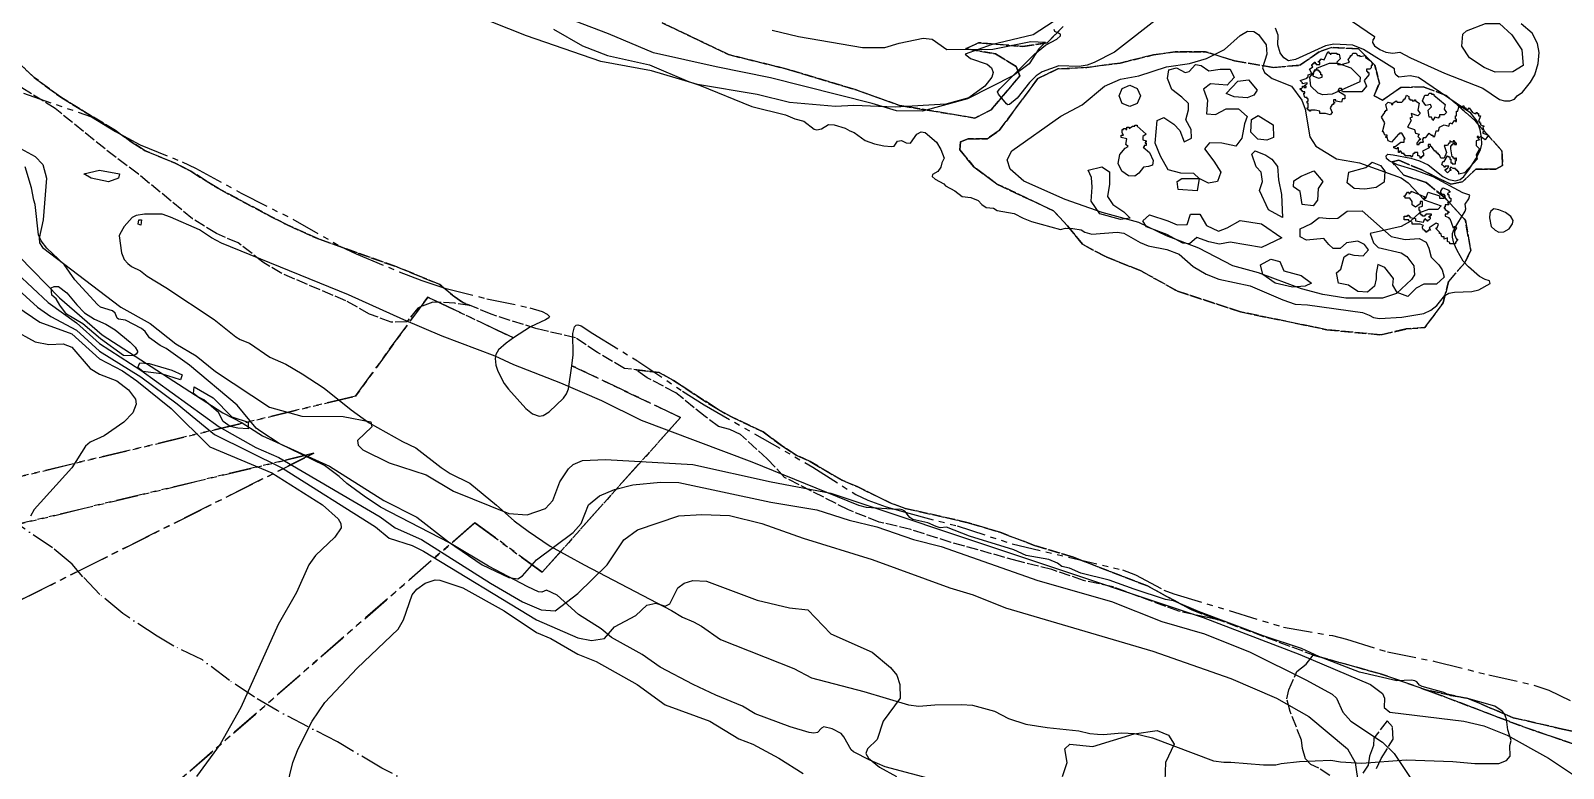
# Model space of a CAD drawing. Header units: metres. Extents: x -400 to 800, y -650 to 500.
# Drawn here: x -6.5 to 329.3, y 82.1 to 243.7 of the extents above; entities that cross this region are included whole.
import ezdxf

# ---------------------------------------------------------------- set-up
doc = ezdxf.new("R2010")
doc.units = ezdxf.units.M
doc.header["$LTSCALE"] = 2
for name, pattern in [('DASHDOT', [3.556, 2.54, -0.508, 0, -0.508]), ('DASHED', [1.524, 1.27, -0.254]), ('PHANTOM', [6.35, 3.175, -0.635, 0.635, -0.635, 0.635, -0.635])]:
    doc.linetypes.add(name, pattern=pattern)
for name, color, linetype in [('SITE-FLOOD-LIMIT', 5, 'DASHED'), ('SITE-PROPERTY', 7, 'PHANTOM'), ('SITE-SETBACK-WATER', 1, 'DASHDOT'), ('SITE-TREE-CANOPY', 94, 'CONTINUOUS'), ('SITE-WATER-EDGE', 5, 'CONTINUOUS'), ('TOPO-CONTOUR-MAJOR', 8, 'CONTINUOUS'), ('TOPO-CONTOUR-MINOR', 9, 'CONTINUOUS')]:
    doc.layers.add(name, color=color, linetype=linetype)

msp = doc.modelspace()

# ---------------------------------------------------------------- linework, layer by layer
at = {"layer": 'SITE-FLOOD-LIMIT'}
for points in [[(131.86, 245.36), (146.4, 238.41), (159.49, 235.18), (174.35, 230.66), (183.89, 227.27), (200.36, 224.52), (203.92, 226.3), (210.22, 233.73), (209.41, 235.83), (204.89, 238.57), (198.43, 239.71), (201.17, 241), (210.87, 240.19), (216.2, 241), (219.75, 244.55)], [(219.75, 244.55), (216.2, 241), (210.87, 240.19), (201.17, 241), (198.43, 239.71), (204.89, 238.57), (209.41, 235.83), (210.22, 233.73), (203.92, 226.3), (200.36, 224.52), (183.89, 227.27), (174.35, 230.66), (159.49, 235.18), (146.4, 238.41), (131.86, 245.36)], [(-9.5, 236.94), (-5.75, 233.42), (0.1, 229.06), (12.07, 221.78), (15.56, 219.28), (18.63, 217.33), (25.17, 214.61), (28.59, 212.87), (34.63, 209.07), (46.19, 202.9), (49.72, 201.11), (56.56, 198.03), (73.71, 191.92), (83.16, 188.07), (85.92, 185.72), (88.16, 184.14), (89.7, 183.49), (86.46, 183.97), (81.64, 184.23), (78.33, 182.91), (75.94, 179.86), (72.48, 179.81), (67.76, 181.59), (62.58, 184.49), (48.52, 190.45), (44.41, 192.95), (38.98, 197.17), (34.21, 199.21), (28.98, 202.47), (17.11, 212.24), (9.8, 217.74), (-1.1, 226.6), (-10.39, 232.35)], [(337.21, 89.04), (329.12, 90.7), (318.32, 93.19), (308.57, 97.35), (299.43, 99.21), (289.47, 102.74), (275.15, 106.69), (247.75, 116.86), (238.2, 122.05), (221.97, 128.32), (213.43, 130.92), (206.03, 133.73), (202.61, 134.81), (198.94, 135.89), (185.13, 139.04), (181.81, 140.22), (174.75, 143.75), (171.33, 145.19), (164.27, 149.28), (161.21, 150.72), (157.98, 152.82), (153.98, 155.77), (146.88, 159.15), (143.45, 161.09), (134.38, 167.04), (131.21, 168.78), (123.59, 169.69), (117.72, 173.14), (112.87, 176.4), (104.39, 178.36), (94.41, 181.53), (88.16, 184.14), (85.92, 185.72), (83.16, 188.07), (73.71, 191.92), (56.56, 198.03), (49.72, 201.11), (34.63, 209.07), (28.59, 212.87), (25.17, 214.61), (18.63, 217.33), (15.56, 219.28), (12.07, 221.78), (0.1, 229.06), (-5.75, 233.42), (-9.5, 236.94)], [(278.17, 80.52), (275.74, 82.15), (273.96, 82.97), (272.84, 84.19), (272.13, 86.48), (271.93, 88.26), (269.45, 94.58), (268.75, 97.32), (269.16, 99.31), (270.94, 103.33), (272.93, 104.9), (274.51, 106.92), (289.47, 102.74), (300.31, 98.89), (320.42, 91.24), (340.64, 84.31)], [(340.64, 84.31), (320.42, 91.24), (299.57, 99.19), (308.57, 97.35), (318.32, 93.19), (329.12, 90.7), (337.21, 89.04)], [(288.39, 82.1), (289.41, 84.29), (292.01, 88.51), (291.86, 91.21), (290.74, 92.53), (287.79, 88.71), (287.69, 87.09), (286.82, 84.74), (286.56, 82.81), (285.39, 81.08)]]:
    msp.add_lwpolyline(points, dxfattribs=at)
for points in [[(271.59, 236.08), (265.74, 235.59), (257.28, 237.06), (250.93, 239.01), (244.26, 239.01), (239.54, 238.36), (232.22, 236.57), (224.9, 235.59), (218.56, 235.27), (214.17, 233.15), (205.71, 221.77), (203.1, 219.98), (198.87, 219.98), (197.25, 219.33), (197.09, 217.54), (200.18, 213.8), (205.22, 210.05), (217.58, 204.2), (220.67, 200.94), (223.93, 196.88), (229.13, 194.11), (236.78, 191.02), (244.75, 186.63), (258.58, 182.07), (277.45, 178.17), (289.33, 177.03), (294.86, 178.33), (298.92, 178.66), (302.99, 184.02), (304.13, 188.74), (307.71, 192.81), (309.01, 195.58), (307.87, 202.08), (303.48, 206.96), (299.25, 210.38), (294.37, 212.01), (291.77, 214.93), (293.23, 215.26), (298.27, 213.14), (304.62, 210.05), (307.22, 210.54), (310.15, 213.31), (314.54, 213.31), (316, 214.12), (315.84, 217.37), (309.82, 224.04), (303.8, 229.41), (298.6, 231.37), (293.72, 231.2), (289.65, 228.44), (287.86, 229.41), (289, 232.18), (288.02, 236.08), (284.44, 239.66), (278.59, 239.99), (275.82, 239.01)], [(289, 232.18), (287.86, 229.41), (289.65, 228.44), (293.72, 231.2), (298.6, 231.37), (303.8, 229.41), (309.82, 224.04), (315.84, 217.37), (316, 214.12), (314.54, 213.31), (310.15, 213.31), (307.22, 210.54), (304.62, 210.05), (298.27, 213.14), (293.23, 215.26), (291.77, 214.93), (294.37, 212.01), (299.25, 210.38), (303.48, 206.96), (307.87, 202.08), (309.01, 195.58), (307.71, 192.81), (304.13, 188.74), (302.99, 184.02), (298.92, 178.66), (294.86, 178.33), (289.33, 177.03), (277.45, 178.17), (258.58, 182.07), (244.75, 186.63), (236.78, 191.02), (229.13, 194.11), (223.93, 196.88), (220.67, 200.94), (217.58, 204.2), (205.22, 210.05), (200.18, 213.8), (197.09, 217.54), (197.25, 219.33), (198.87, 219.98), (203.1, 219.98), (205.71, 221.77), (214.17, 233.15), (218.56, 235.27), (224.9, 235.59), (232.22, 236.57), (239.54, 238.36), (244.26, 239.01), (250.93, 239.01), (257.28, 237.06), (265.74, 235.59), (271.59, 236.08), (275.82, 239.01), (278.59, 239.99), (284.44, 239.66), (288.02, 236.08)], [(251.34, 115.14), (245.04, 116.52), (230.67, 121.82), (224.17, 123.25), (217.26, 125.64), (209.9, 127.48), (195.17, 131.56), (186.33, 134.41), (179.42, 136.04), (172.72, 138.69), (158.7, 145.83), (154.85, 149.9), (149.01, 155.24), (146.68, 156.31), (144.24, 156.93), (141.25, 159.17), (134.85, 164.36), (128.61, 167.62), (126.13, 169.4), (131.21, 168.78), (134.38, 167.04), (143.45, 161.09), (146.88, 159.15), (153.98, 155.77), (157.98, 152.82), (161.21, 150.72), (164.27, 149.28), (171.33, 145.19), (174.75, 143.75), (181.81, 140.22), (185.13, 139.04), (198.94, 135.89), (202.61, 134.81), (206.03, 133.73), (213.43, 130.92), (221.97, 128.32), (238.2, 122.05), (247.75, 116.86), (253.65, 114.66)]]:
    msp.add_lwpolyline(points, close=True, dxfattribs=at)
at = {"layer": 'SITE-PROPERTY'}
for points in [[(-8.08, 229.97), (6.85, 224.77), (12.08, 221.54), (17.52, 218.67), (26.68, 214.92), (29.66, 213.54), (39.62, 208.1), (50.94, 202.37), (61.28, 196.48), (64.85, 194.77), (74.24, 190.85), (79.21, 188.94), (84.25, 187.25), (93.44, 184.96), (102.84, 182.98), (105.58, 182.13), (106.7, 181.6), (107.16, 181.05), (107.03, 180.78), (106.33, 180.29), (103.04, 178.77), (99.26, 176.39), (80.5, 185.31), (64.68, 163.61), (-65.6, 132.42)], [(-65.6, 132.42), (64.68, 163.61), (80.5, 185.31), (99.26, 176.39), (97.69, 175.22), (96.04, 173.74), (95.45, 172.73), (95.3, 171.83), (95.45, 170.41), (95.88, 169.11), (97.28, 166.41), (98.17, 165.12), (102.02, 160.88), (103.45, 159.77), (104.92, 159.21), (105.78, 159.35), (107.12, 160.2), (110.25, 163.18), (110.94, 164.15), (111.37, 165.25), (112.1, 170.27), (135.89, 158.94), (105.54, 125.03), (90.84, 135.9), (-0.33, 56.45)], [(-0.33, 56.45), (90.84, 135.9), (105.54, 125.03), (135.89, 158.94), (112.1, 170.27), (112.34, 172.67), (112.26, 177.32), (112.69, 178.81), (113.01, 179.17), (113.38, 179.26), (114.15, 179.02), (116.71, 177.3), (126.56, 171.3), (136.31, 164.69), (141.1, 161.69), (164.9, 148.04), (174.3, 142.04), (176.91, 140.82), (180.97, 139.38), (185.12, 138.18), (196.5, 135.18), (208.53, 131.28), (232.7, 125.58), (235.6, 124.51), (241.77, 121.15), (243.93, 120.31), (268, 113.04), (278.72, 111.16), (281.76, 110.37), (290.76, 107.6), (300.96, 105.57), (313, 102.57), (322.85, 100.34), (326.12, 99.22), (330.79, 96.95)], [(-0.33, 56.45), (90.84, 135.9), (105.54, 125.03), (135.89, 158.94), (112.1, 170.27), (112.34, 172.67), (112.26, 177.32), (112.69, 178.81), (113.01, 179.17), (113.38, 179.26), (114.15, 179.02), (116.71, 177.3), (126.56, 171.3), (136.31, 164.69), (141.1, 161.69), (164.9, 148.04), (174.3, 142.04), (176.91, 140.82), (180.97, 139.38), (185.12, 138.18), (196.5, 135.18), (208.53, 131.28), (232.7, 125.58), (235.6, 124.51), (241.77, 121.15), (243.93, 120.31), (268, 113.04), (278.72, 111.16), (281.76, 110.37), (290.76, 107.6), (300.96, 105.57), (313, 102.57), (322.85, 100.34), (326.12, 99.22), (330.79, 96.95)], [(-54.35, 96.12), (55.55, 151.09), (-63.26, 122.64)]]:
    msp.add_lwpolyline(points, dxfattribs=at)
msp.add_lwpolyline([(-58.02, 98.82), (-63.26, 122.64), (55.55, 151.09), (-54.35, 96.12)], close=True, dxfattribs=at)
at = {"layer": 'SITE-SETBACK-WATER'}
msp.add_lwpolyline([(79.13, 77.6), (70.48, 82.17), (60.74, 87.89), (47.49, 94.76), (42.52, 97.67), (37.07, 101.35), (31.14, 105.85), (24.91, 108.89), (21.21, 111.02), (13.69, 116.02), (8.65, 120.2), (4.97, 124.06), (2.59, 126.84), (-1.73, 130.41), (-9.49, 135.68)], dxfattribs=at)
at = {"layer": 'SITE-TREE-CANOPY'}
msp.add_lwpolyline([(155.93, 243.74), (161.72, 242.41), (175.76, 239.98), (180.63, 239.97), (183.81, 240.91), (189.06, 242.03), (191.04, 241.78), (194.21, 239.52), (204.3, 239.57), (212.67, 241.27), (215.87, 241.16), (214.36, 239.67), (212.27, 236.42), (208.86, 233.82), (198.73, 228.74), (188.92, 225.99), (183.2, 226.13), (177.88, 227.71), (155.62, 233.3), (143.71, 235.71), (129.96, 238.81), (120.11, 242.95), (109.18, 247.1)], dxfattribs=at)
for points in [[(308.05, 243.65), (312.24, 245.25), (315.35, 245.22), (318.03, 242.76), (320.23, 239.44), (320.48, 236.03), (318.23, 234.61), (314.35, 234.55), (311.94, 235.55), (308.76, 237.72), (307.04, 240.27), (307.3, 242.9)], [(277.93, 238.74), (278.18, 238.74), (278.18, 238.49), (278.43, 238.49), (278.43, 238.74), (279.68, 238.74), (279.68, 238.49), (280.18, 238.49), (280.43, 237.49), (279.68, 236.75), (279.93, 236.25), (280.68, 236.25), (282.43, 236.75), (282.18, 237.25), (282.68, 237.99), (282.68, 238.24), (282.93, 238.24), (283.18, 238.74), (283.93, 238.74), (284.18, 238.24), (284.68, 238.24), (284.68, 237.99), (285.93, 238.24), (285.93, 237.74), (287.18, 236.99), (287.43, 236.49), (287.43, 235.99), (287.18, 235.99), (287.18, 235.49), (286.93, 235.25), (286.18, 235.25), (286.18, 234.75), (286.43, 234.75), (286.43, 234.49), (286.68, 234.49), (286.68, 233.99), (285.68, 232.74), (286.18, 231.5), (285.18, 230.24), (280.93, 230.24), (280.68, 231), (280.18, 231), (279.93, 230.5), (281.43, 229.5), (281.43, 228.74), (280.93, 228.74), (280.68, 227.99), (279.43, 228.24), (279.43, 228.49), (278.93, 228.49), (278.93, 227.99), (279.18, 227.99), (279.18, 227.74), (278.93, 227.74), (278.93, 227.49), (278.68, 227.49), (278.18, 226.75), (278.68, 225.75), (278.18, 225.25), (277.18, 225.49), (275.93, 225.49), (275.93, 225.99), (274.93, 226.25), (273.93, 226.25), (273.93, 225.99), (273.68, 225.99), (273.68, 226.25), (273.43, 226.25), (273.43, 226.49), (273.18, 226.49), (273.18, 226.75), (273.43, 226.75), (273.43, 227.74), (273.18, 227.74), (273.18, 228.24), (273.43, 228.24), (273.43, 228.74), (273.18, 228.74), (273.18, 229), (272.68, 229), (272.43, 229.74), (272.43, 230), (272.68, 230), (272.68, 230.24), (272.18, 230.24), (272.18, 230.5), (271.93, 230.5), (271.93, 230.74), (271.68, 230.74), (271.68, 231), (271.93, 231), (272.18, 231.24), (272.18, 231.5), (272.43, 231.5), (272.43, 231.24), (272.93, 231.24), (272.93, 231.5), (272.68, 231.5), (272.68, 231.74), (273.18, 231.99), (273.18, 232.24), (272.18, 231.99), (272.18, 232.24), (271.68, 232.74), (273.18, 233.24), (273.18, 233.49), (273.43, 233.49), (273.43, 233.99), (274.18, 234.25), (273.68, 235.25), (274.43, 235.75), (274.18, 235.99), (274.18, 236.25), (274.43, 236.25), (274.43, 236.49), (274.68, 236.49), (274.68, 236.75), (274.93, 236.75), (274.93, 236.49), (275.18, 236.49), (275.18, 236.25), (275.93, 236.25), (275.93, 236.75), (275.68, 236.75), (275.68, 236.99), (275.93, 236.99), (275.93, 237.24), (276.18, 237.24), (276.18, 237.49), (276.93, 237.24), (277.68, 239), (277.93, 239)], [(248.37, 212.35), (245.51, 212.46), (242.76, 213.19), (241.06, 216.15), (239.9, 219.01), (240.33, 223.99), (241.81, 224.63), (243.93, 223.14), (245.3, 221.77), (246.26, 219.33), (247.84, 220.08), (247.74, 221.98), (246.57, 224.09), (247.2, 226.32), (247.2, 227.7), (245.72, 229.06), (243.5, 230.76), (242.55, 233.19), (242.87, 235.11), (244.56, 235.53), (246.47, 234.46), (247.31, 234.68), (248.68, 236.26), (249.95, 236.05), (251.65, 234.89), (254.09, 235.2), (256.31, 235.2), (257.16, 233.4), (255.67, 231.71), (251.97, 232.03), (250.49, 230.87), (251.33, 228.43), (251.12, 225.47), (253.13, 225.26), (255.46, 226.53), (258.1, 226.53), (260.01, 224.84), (259.48, 223.25), (258.85, 220.08), (257.58, 218.37), (254.5, 219.01), (251.75, 219.12), (250.7, 217.74), (252.71, 215.09), (254.29, 212.67), (253.56, 210.65), (251.54, 210.23), (249.53, 211.29)], [(236.63, 229.37), (235.95, 227.72), (234.3, 227.04), (232.66, 227.72), (231.98, 229.37), (232.66, 231.02), (234.3, 231.7), (235.95, 231.01)], [(258, 232.56), (260.33, 232.88), (262.24, 230.65), (261.49, 229.49), (260.01, 228.96), (257.16, 229.17), (255.46, 229.91)], [(275.68, 233.24), (276.43, 233.49), (276.43, 233.99), (276.18, 233.99), (276.18, 234.49), (275.93, 234.49), (275.93, 234.75), (275.68, 234.75), (275.68, 234.99), (274.68, 234.99), (274.43, 233.75)], [(310.68, 219.99), (310.93, 219.75), (310.18, 219.49), (310.18, 218.49), (310.93, 217.75), (310.18, 216.49), (310.43, 215.49), (307.68, 212.5), (306.43, 212.24), (306.43, 212.74), (306.18, 212.74), (306.18, 213), (305.93, 213), (305.93, 213.24), (305.68, 213.24), (305.68, 213.5), (305.18, 213.5), (304.68, 213.74), (304.43, 213.5), (304.43, 213.24), (304.68, 213.24), (304.68, 213), (304.43, 213), (303.93, 212.5), (303.43, 213), (303.43, 213.24), (303.68, 213.24), (303.68, 213.5), (303.93, 213.5), (304.18, 214), (303.43, 214), (303.43, 213.74), (303.18, 213.74), (303.18, 214), (302.68, 214.24), (302.93, 214.99), (303.18, 214.99), (303.93, 216.24), (304.18, 215.99), (304.43, 215.99), (304.43, 215.49), (304.68, 215.49), (304.68, 214.74), (304.93, 214.74), (304.93, 214.5), (305.68, 214.5), (305.68, 215.24), (305.93, 215.24), (305.93, 215.74), (305.68, 215.74), (305.68, 215.49), (305.43, 215.49), (305.43, 215.74), (305.18, 215.74), (305.18, 215.99), (304.93, 215.99), (304.68, 217.75), (304.68, 218.25), (304.93, 218.75), (305.18, 218.75), (305.18, 218.99), (305.43, 218.99), (305.43, 218.75), (305.93, 218.75), (305.93, 218.99), (305.68, 218.99), (305.68, 219.25), (305.43, 219.25), (305.43, 219.49), (305.18, 219.49), (305.18, 219.25), (304.93, 219.25), (304.43, 219.49), (304.43, 218.99), (304.18, 218.99), (303.93, 218.49), (303.18, 218.49), (303.68, 216.99), (303.18, 215.74), (302.43, 215.74), (302.18, 216.49), (301.93, 216.49), (301.93, 216.75), (301.68, 216.75), (301.68, 216.99), (301.43, 216.99), (301.43, 217.25), (301.18, 217.25), (300.43, 218.25), (300.18, 218.25), (300.18, 218.75), (299.68, 218.75), (299.68, 218.25), (299.93, 218.25), (299.93, 217.99), (298.43, 217.25), (298.68, 216.75), (298.68, 216.25), (298.43, 216.25), (298.43, 215.99), (298.18, 215.99), (298.18, 215.74), (297.93, 215.74), (297.93, 215.99), (297.68, 216.25), (297.43, 216.25), (297.43, 216.99), (296.68, 216.99), (296.68, 216.75), (296.43, 216.75), (296.18, 215.99), (295.93, 215.99), (295.93, 216.25), (294.68, 216.25), (294.68, 216.49), (294.43, 216.49), (294.43, 216.75), (293.93, 216.75), (293.93, 216.99), (293.68, 217.25), (293.43, 217.25), (293.43, 216.99), (293.18, 216.99), (293.18, 217.99), (292.93, 217.99), (292.93, 217.75), (292.68, 217.75), (292.18, 217.99), (292.18, 218.25), (292.43, 218.25), (293.68, 219.24), (294.43, 219.24), (294.43, 219.99), (294.68, 219.99), (293.93, 221.24), (293.43, 221.24), (293.43, 221), (293.18, 221), (291.68, 219.24), (290.93, 219.49), (290.68, 220.24), (290.43, 220.24), (290.43, 220.5), (290.68, 220.5), (290.68, 220.74), (290.18, 220.74), (289.93, 221.5), (289.68, 221.5), (290.18, 223.49), (289.43, 224.74), (290.18, 225.75), (290.18, 225.99), (290.43, 225.99), (290.43, 226.25), (290.68, 226.25), (290.43, 227.49), (290.93, 227.99), (291.68, 227.75), (291.68, 227.49), (291.93, 227.49), (291.93, 227.75), (292.68, 228.25), (292.93, 227.99), (293.93, 227.99), (294.18, 228.25), (294.18, 228.49), (294.43, 228.49), (294.43, 228.74), (294.68, 228.74), (294.93, 229.49), (295.43, 229.24), (295.43, 228.74), (295.68, 228.74), (295.68, 228.49), (296.18, 228.49), (296.18, 228.25), (296.68, 228.25), (296.68, 228.49), (296.93, 228.49), (296.93, 228.25), (297.68, 227.75), (297.43, 226.25), (297.93, 225.49), (297.43, 224.99), (295.93, 225.49), (296.18, 224.74), (295.68, 224.49), (295.93, 223.99), (295.18, 222.5), (296.68, 222), (296.93, 221.24), (297.68, 221), (297.43, 220.49), (297.93, 219.99), (297.93, 219.74), (297.68, 219.74), (297.18, 218.99), (297.18, 218.75), (297.68, 218.75), (297.68, 218.99), (297.93, 218.99), (297.93, 219.24), (298.68, 219.24), (298.43, 219.99), (298.68, 219.99), (298.68, 220.24), (299.18, 220.24), (299.93, 221.24), (300.43, 220.74), (300.68, 220.74), (300.68, 220.49), (301.18, 220.49), (301.43, 221.74), (301.93, 221.74), (302.18, 222.5), (303.18, 223), (304.18, 222.74), (304.43, 223.5), (304.93, 223.24), (305.43, 224), (305.68, 224), (305.68, 223.74), (305.93, 223.74), (305.93, 224.24), (305.68, 224.24), (305.68, 224.99), (305.93, 224.99), (305.93, 225.99), (306.18, 225.99), (306.43, 226.99), (306.93, 226.75), (307.43, 227.25), (307.68, 226.75), (307.93, 226.75), (307.93, 226.49), (308.43, 226.49), (308.68, 226.75), (309.43, 225.74), (309.93, 225.49), (310.18, 225.49), (310.18, 225.74), (310.43, 225.74), (310.43, 225.49), (310.68, 225.49), (310.68, 224.99), (311.18, 224.99), (310.68, 223.74), (310.93, 223.74), (310.93, 223.5), (311.18, 223.5), (311.18, 223), (311.93, 222.74), (311.68, 222.5), (311.93, 221.49), (311.68, 221.49), (311.68, 221.24), (312.93, 220.74), (312.93, 220.49), (312.68, 220.49), (312.18, 219.75), (311.18, 220.49), (310.93, 220.24), (310.68, 220.24)], [(300.43, 229.74), (300.93, 229.74), (300.93, 229.49), (303.43, 227.49), (303.18, 226.49), (303.68, 225.74), (303.18, 225.24), (302.18, 225.24), (302.18, 224.74), (301.93, 224.74), (301.93, 224.49), (301.18, 224.74), (300.68, 224), (300.43, 224.74), (299.93, 224.74), (299.68, 226.25), (300.43, 226.99), (300.18, 227.49), (299.18, 227.25), (298.43, 228.25), (298.93, 229.49), (299.68, 229.49), (299.93, 229.99), (300.43, 229.99)], [(265.73, 223.03), (265.83, 220.29), (264.35, 219.65), (262.34, 219.86), (260.86, 221.44), (260.96, 224.2), (262.44, 225.05)], [(233.43, 218.74), (233.68, 219.99), (232.43, 220.24), (232.43, 220.75), (232.93, 220.75), (232.68, 221.25), (232.68, 221.99), (232.93, 221.99), (232.93, 222.25), (233.43, 222.25), (233.43, 221.99), (233.68, 221.99), (233.68, 222.49), (234.18, 222.49), (234.18, 222.25), (234.93, 222.75), (235.43, 222.75), (235.43, 222.99), (235.93, 222.99), (235.93, 222.75), (237.93, 220.99), (237.18, 220.49), (237.18, 219.74), (237.93, 219.49), (237.93, 219.24), (237.68, 219.24), (237.68, 219), (237.93, 219), (237.93, 218.5), (237.43, 218.5), (237.43, 218.24), (237.24, 218.12), (238.61, 216.96), (239.41, 215.23), (239.3, 214.2), (238.42, 213.89), (237.35, 213.75), (236.32, 212.44), (235.43, 211.81), (234.06, 211.88), (232.55, 212.91), (231.79, 214.58), (232.16, 216.52), (233.28, 217.95), (233.99, 218.32)], [(310.68, 220.49), (310.43, 220.49), (310.43, 220.24), (310.68, 220.24)], [(264.67, 204.41), (262.77, 208.64), (263.4, 210.65), (263.08, 212.67), (262.02, 213.82), (261.07, 216.58), (261.81, 217.32), (264.14, 216.37), (265.41, 215.53), (266.68, 213.93), (266.89, 210.98), (267.53, 207.79), (267.74, 202.71)], [(229.85, 210.02), (229.43, 207.37), (230.59, 205.57), (233.03, 203.98), (234.4, 202.61), (232.28, 202.29), (227.73, 203.56), (225.83, 206.32), (226.04, 209.38), (225.94, 211.5), (225.19, 213.08), (228.16, 213.83), (229.85, 212.77)], [(276.63, 210.65), (275.57, 209.06), (275.46, 206.53), (274.51, 205.26), (272.07, 205.57), (271.65, 208.43), (270.17, 209.48), (270.28, 210.76), (271.86, 211.82), (274.61, 212.98)], [(287.42, 214.89), (289.22, 214.14), (290.17, 212.88), (290.07, 210.44), (288.27, 209.27), (285.84, 208.96), (283.51, 209.06), (281.92, 210.34), (282.34, 212.66), (286.05, 213.72)], [(249.11, 208.54), (244.88, 208.85), (244.66, 210.65), (245.72, 211.29), (249.53, 211.29)], [(299.18, 206.99), (299.68, 208.25), (302.18, 207.49), (302.18, 206.99), (303.18, 206.99), (303.43, 207.25), (303.43, 207.49), (303.18, 207.75), (302.68, 207.75), (302.68, 207.99), (302.43, 207.99), (302.43, 208.49), (302.93, 209.25), (304.18, 208.75), (304.18, 208.49), (304.43, 208.49), (304.43, 208.25), (303.93, 207.99), (303.93, 207.75), (304.18, 207.75), (304.18, 207.25), (304.43, 206.99), (304.68, 206.99), (304.68, 206.24), (304.43, 206.24), (304.43, 205.99), (303.93, 205.99), (304.18, 205.49), (303.43, 205.49), (303.43, 204.99), (303.18, 204.99), (303.18, 204.74), (303.43, 204.74), (303.43, 204.5), (304.18, 204), (304.18, 203.74), (303.93, 203.74), (303.93, 203.5), (303.43, 203.5), (303.43, 203), (304.18, 202.74), (304.18, 202.5), (304.43, 202.5), (305.18, 200.49), (305.43, 200.74), (305.68, 200.74), (305.93, 200.49), (305.43, 199.75), (305.43, 198.99), (305.93, 197.99), (306.18, 197.99), (305.68, 197.25), (305.68, 196.99), (304.43, 196.99), (304.43, 197.25), (303.93, 197.49), (303.93, 198.25), (303.18, 197.99), (303.18, 198.49), (302.68, 198.49), (302.43, 199.25), (302.18, 199.25), (302.18, 199.49), (301.43, 200.24), (301.43, 200.49), (301.68, 200.49), (301.93, 201.24), (301.43, 201.49), (299.93, 200.49), (300.18, 199.99), (299.68, 199.99), (299.68, 199.74), (299.43, 199.74), (299.43, 199.49), (299.18, 199.49), (299.18, 199.74), (298.93, 199.74), (298.93, 199.99), (298.68, 199.99), (298.43, 200.49), (298.43, 200.74), (298.68, 200.99), (297.93, 201.24), (296.18, 201.24), (296.18, 201.74), (295.43, 202), (295.43, 202.24), (294.43, 202.24), (294.43, 203), (295.18, 203), (295.18, 203.24), (295.43, 203.24), (295.43, 203), (295.68, 203), (295.68, 202.74), (296.93, 202.5), (296.93, 202), (298.68, 201.74), (298.93, 202.5), (299.18, 202.24), (299.43, 202.24), (299.43, 202), (299.68, 202), (299.68, 202.24), (299.93, 202.24), (300.18, 202.5), (300.18, 202.74), (299.93, 202.74), (299.93, 203), (300.18, 203), (300.18, 203.24), (300.43, 203.24), (300.43, 203.5), (299.18, 203.5), (299.18, 203.24), (298.93, 203.24), (298.93, 203), (298.43, 203), (298.43, 203.24), (298.18, 203.24), (298.18, 203.5), (297.93, 203.5), (297.93, 204.24), (297.68, 204.24), (297.68, 204.99), (298.43, 205.24), (298.43, 206.24), (297.93, 206.24), (297.93, 205.74), (296.93, 204.99), (296.18, 205.49), (296.18, 206.25), (295.68, 206.99), (294.68, 206.99), (294.68, 207.25), (294.43, 207.25), (294.43, 207.49), (294.68, 207.49), (295.18, 208.25), (295.43, 208.25), (295.43, 207.99), (295.68, 207.99), (295.93, 208.25), (295.93, 208.49), (298.93, 207.25), (298.93, 206.99)], [(298.68, 206.99), (298.68, 206.75), (298.93, 206.75), (298.93, 206.99)], [(251.12, 201.02), (253.77, 199.75), (255.67, 200.5), (258.51, 202.08), (263.17, 201.33), (267.63, 198.27), (263.19, 196.16), (256.3, 197.32), (253.98, 196.89), (251.65, 197.43), (249, 198.37), (247.42, 196.99), (245.94, 197.11), (242.45, 199.01), (238, 200.7), (237.15, 201.98), (238.63, 203.35), (242.66, 201.98), (244.66, 201.13), (246.89, 201.23), (247.63, 203.46), (249.64, 203.46)], [(291.55, 198.59), (294.62, 197.95), (297.69, 198.17), (299.27, 197.31), (299.81, 196.04), (300.33, 194.04), (302.03, 192.34), (302.77, 191.28), (303.19, 189.69), (301.5, 188.11), (298.75, 188.11), (297.06, 187.27), (295.25, 185.47), (292.92, 186.31), (291.97, 187.9), (292.08, 189.38), (290.18, 191.82), (288.69, 192.45), (288.27, 190.44), (288.27, 189.27), (287.95, 187.69), (286.37, 186.41), (284.25, 186.52), (282.24, 187.9), (280.01, 188.33), (279.59, 190.65), (280.55, 191.4), (281.28, 194.14), (282.34, 194.78), (283.4, 194.46), (285.41, 194.35), (286.58, 195.62), (285.73, 196.79), (284.25, 197.53), (281.82, 197.21), (280.43, 195.95), (278.85, 195.95), (277.89, 196.79), (276.84, 198.16), (273.03, 197.74), (271.65, 198.48), (271.65, 200.29), (273.98, 201.34), (275.78, 202.71), (278.11, 202.5), (279.91, 202.61), (281.92, 204.09), (285.2, 204.2)], [(268.05, 191.07), (271.86, 190.02), (274.09, 188.33), (272.71, 187.68), (269.96, 187.47), (266.15, 188.32), (263.5, 190.23), (262.97, 192.34), (265.2, 193.61), (267.2, 193.09)], [(8.82, 176.15), (4.91, 179.45), (1.33, 181.57), (-0.12, 183.51), (-0.91, 184.91), (-1.83, 185.76), (-2.01, 187.32), (-1.31, 187.65), (-0.41, 187.59), (1.45, 186.22), (3.61, 183.6), (5.29, 181.83), (7.52, 180.46), (9.98, 179.34), (12.05, 178.12), (15.34, 175.43), (16.38, 174.37), (16.9, 173.46), (16.9, 173.22), (16.61, 172.79), (16.03, 172.42), (13.84, 172.49)], [(24.47, 169.32), (26.71, 168.27), (26.32, 167.21), (22.15, 168.53), (18.12, 169), (16.99, 169.92), (17.45, 170.91), (19.44, 170.78)], [(33.53, 163.25), (37.56, 159.08), (41.13, 157.89), (41.14, 156.43), (38.89, 156.63), (37.23, 156.96), (35.71, 158.09), (34.65, 160), (31.48, 162.78), (30.16, 163.44), (29.16, 164.17), (29.36, 165.68)]]:
    msp.add_lwpolyline(points, close=True, dxfattribs=at)
at = {"layer": 'SITE-WATER-EDGE'}
for points in [[(241.17, 246.87), (230.95, 238.94), (226.49, 236.71), (224.99, 236.09), (223.19, 235.84), (218.76, 235.98), (215.11, 234.65), (213.77, 233.78), (212.32, 232.32), (209.64, 228.85), (207.97, 227.47), (207.6, 227.44), (207.28, 227.64), (205.58, 229.77), (205.36, 230.29), (205.82, 230.94), (213.46, 238.53), (215.88, 240.47), (218.36, 241.79), (219.13, 242.49), (219.13, 242.89), (217.91, 243.46), (217.75, 243.93)], [(283.08, 245.67), (287.91, 242.39), (287.86, 242.01), (287.54, 241.61), (287.49, 241.09), (287.94, 240.36), (289.08, 239.52), (290.43, 238.97), (291.92, 238.72), (293.48, 238.93), (295.79, 237.68), (303.3, 234.37), (311.63, 231.03), (315.31, 228.57), (316.4, 228.25), (317.6, 228.25), (318.57, 228.67), (319.18, 229.36), (320.38, 230.21), (322.12, 232.36), (323.02, 233.99), (323.77, 236.49), (324, 238.84), (323.62, 240.82), (322.49, 243.08), (320.09, 245.13)], [(108.07, 243.95), (114.38, 240.31), (119.88, 238.24), (129.09, 236.19), (137.63, 232.51), (140.05, 231.71), (151.5, 227.03), (158.92, 225.2), (160.94, 224.38), (162.93, 223.86), (165.15, 222.05), (165.77, 221.93), (166.74, 222.18), (168.34, 223.08), (169.54, 223.02), (171.94, 222.32), (172.97, 221.7), (173.93, 221.35), (176.37, 219.58), (178.39, 218.88), (180.41, 218.41), (182.11, 218.26), (182.67, 218.38), (183.44, 219.42), (184.3, 219.59), (185.35, 219.1), (186.24, 219), (187.64, 220.98), (188.58, 221.47), (189.47, 221.38), (191.99, 219.27), (192.89, 217.65), (193.68, 215.72), (193.16, 214.7), (192.89, 213.76), (192.23, 212.84), (191.11, 212.12), (191.02, 211.72), (191.7, 211.11), (193.61, 210.14), (193.96, 209.69), (195.99, 208.55), (197.58, 207.32), (199.5, 207.11), (201.08, 206.47), (201.89, 205.56), (202.88, 204.93), (204.43, 204.77), (205.28, 204.25), (208.97, 203.61), (210.94, 202.56), (212.81, 201.86), (219.17, 200.12), (220.22, 200.38), (221.87, 200.33), (223.67, 200.01), (224.47, 199.49), (226.03, 199.07), (231.53, 199.5), (233.03, 199.29), (236.57, 197.24), (238.31, 196.53), (242.4, 195.74), (245.13, 194.69), (248.22, 191.98), (251.07, 190.35), (253.81, 189.24), (260.67, 187.75), (267.85, 184.7), (270.53, 183.79), (273.26, 183.61), (285.33, 181.93), (286.79, 181.38), (287.69, 180.86), (288.99, 180.62), (293.89, 180.89), (298.74, 181.69), (300.24, 182.44), (301.55, 183.45), (303.33, 185.65), (304.23, 186.2), (305.46, 186.4), (309.25, 186.54), (310.76, 186.89), (313.26, 188.31), (313.16, 188.88), (312.18, 189.17), (310.91, 189.79), (308.5, 191.91), (307.35, 193.17), (306.04, 195.49), (305.31, 197.13), (305.02, 198.4), (305.02, 199.2), (305.41, 200.17), (307.79, 204.13), (307.94, 204.66), (307.76, 205.63), (308.56, 206.82), (308.78, 207.65), (307.28, 208.12), (300.8, 211.64), (296.81, 213.09), (293, 214.25), (291.11, 215.12), (290.56, 215.68), (290.47, 216.22), (290.87, 216.57), (292.01, 216.45), (295.92, 215.7), (297.82, 215.18), (299.71, 214.28), (302.92, 211.71), (304.19, 211.06), (305.71, 210.78), (306.72, 211.06), (307.49, 211.73), (308.61, 213.15), (310.11, 215.55), (311.12, 217.55), (311.42, 218.79), (311.39, 220.22), (311.09, 221.95), (310.39, 223.83), (309.07, 225.58), (297.58, 233.36), (295.73, 233.77), (293.27, 233.47), (292.66, 233.91), (292.35, 234.41), (292.3, 235.29), (285.54, 239.51), (283.18, 240.44), (279.01, 240.71), (277.2, 240.34), (270.62, 237.37), (269.12, 237.05), (268.03, 237.69), (267.24, 238.8), (266.76, 240.56), (266.84, 242.63), (266.26, 244.22)], [(199.14, 77.55), (180.69, 82.45), (177.34, 83.93), (173.81, 85.72), (173.28, 86.13), (171.68, 88.97), (171.05, 89.72), (169.08, 90.75), (167.29, 91.18), (166.77, 90.87), (165.88, 89.94), (165.09, 89.79), (164.08, 89.94), (159.94, 91.19), (152.26, 94.07), (149.45, 95.69), (143.59, 98.15), (138.65, 100.46), (131.41, 104.25), (127.5, 107.03), (120.74, 110.74), (118.49, 112.65), (113.54, 115.77), (108.88, 120.04), (106.52, 121.15), (105.48, 120.66), (104.77, 120.77), (102.45, 121.84), (93.79, 126.4), (85.28, 131.47), (70.18, 139.32), (66.6, 141.7), (62.78, 144.49), (61.07, 146.01), (57.87, 148.42), (47.94, 153.27), (43.91, 155.85), (42.94, 156.58), (38.75, 161.66), (28.33, 170.42), (23.22, 174.03), (21.85, 174.68), (19.53, 176.41), (18.59, 177.74), (17.79, 178.46), (14.26, 180.28), (12.74, 180.45), (12.44, 180.72), (12.01, 181.75), (11.47, 182.26), (8.79, 183.13), (8.15, 183.65), (3.17, 189.11), (0.83, 192.47), (-2.97, 196.02), (-4.16, 197.59), (-4.79, 198.94), (-5.47, 205.59), (-5.82, 206.52), (-6.32, 209.24), (-7.68, 213.8)]]:
    msp.add_lwpolyline(points, dxfattribs=at)
for points in [[(267.49, 83.14), (271.47, 83.57), (278.38, 83.89), (280.5, 83.52), (285.19, 83.27), (294.9, 83.98), (305.06, 83.57), (309.9, 83.2), (315.17, 83.15), (316.84, 83.84), (317.62, 84.76), (317.61, 87.07), (317.84, 88.21), (317.14, 90.57), (316.84, 92.84), (316.44, 94.06), (315.92, 94.64), (314.28, 95.73), (308.09, 97.49), (304.63, 97.95), (303.09, 98.74), (298.39, 100), (297.81, 100.31), (297.18, 101.06), (296.78, 101.28), (296.07, 101.43), (292.84, 101.26), (284.61, 103.16), (275.71, 106.61), (271.9, 108.32), (263.51, 111.15), (249.35, 116.48), (243.88, 118.79), (242.17, 119.08), (235.3, 121.32), (229.82, 123.3), (223.58, 124.84), (221.08, 125.96), (219.44, 126.29), (218.48, 127.05), (216.6, 127.82), (211.62, 128.69), (208.9, 129.93), (199.22, 132.92), (194.13, 134.93), (192.77, 134.81), (191.92, 135.03), (190.08, 135.89), (186.82, 136.63), (186.15, 137.02), (185.02, 138.41), (184.45, 138.71), (183.81, 138.86), (183.27, 138.78), (176.66, 139.21), (174.97, 139.69), (151.58, 149.14), (127.36, 158.27), (118.65, 162.57), (109.63, 166.44), (99.37, 170.47), (95.28, 172.35), (83.63, 176.73), (75.26, 180.33), (63.14, 185.83), (35.32, 197.13), (33.13, 198.3), (30.48, 200.07), (24.14, 202.81), (22.3, 203.45), (18.48, 203.45), (16.6, 203.16), (15.78, 202.71), (13.97, 200.8), (13.03, 199.08), (12.91, 198.69), (13.38, 195), (13.99, 193.56), (14.81, 192.65), (15.62, 192.04), (17.56, 191.03), (19.03, 189.87), (23.16, 187.37), (33.75, 180.4), (38.44, 176.63), (39.44, 176.04), (41.42, 175.22), (45.9, 172.12), (49.38, 170.6), (53.02, 168.48), (57.8, 165.35), (63.73, 160.63), (67.65, 157.76), (74.99, 153.68), (77.93, 152.28), (83.43, 148.01), (85.41, 146.69), (89.7, 144.57), (95.6, 139.72), (99.43, 136.32), (102.49, 134.02), (107.31, 130.73), (114.76, 126.66), (133.92, 116.68), (136.3, 115.2), (138.72, 114.18), (140.46, 113.22), (144.66, 110.35), (160.73, 103.98), (164.61, 101.96), (176.05, 98.9), (185.84, 96.03), (188.07, 95.73), (191.57, 96), (197.48, 96.12), (199.82, 95.97), (204.66, 94.63), (207.76, 93.05), (211.57, 91.8), (216.18, 91.07), (223.18, 90.33), (225.58, 89.76), (227.23, 89.6), (228.53, 89.54), (232.59, 89.85), (235.38, 89.7), (239.32, 88.76), (252.62, 83.77), (254.91, 83.45), (256.43, 83.49), (263.59, 82.87), (266.3, 82.9)], [(316.63, 203.81), (315.15, 204.43), (314.1, 204.63), (313.39, 204.1), (313.18, 203.64), (313.09, 202.63), (313.51, 200.79), (314.33, 199.97), (315.2, 199.52), (316.25, 199.62), (317.42, 200.29), (318.14, 201.32), (318.32, 202.06), (317.77, 202.98)]]:
    msp.add_lwpolyline(points, close=True, dxfattribs=at)
at = {"layer": 'TOPO-CONTOUR-MAJOR'}
for points in [[(-9.55, 183.28), (-4.51, 179.83), (2.54, 177.25), (8.59, 171.75), (13.63, 169.14), (16.79, 166.98), (24.29, 160.94), (32.77, 152.53), (46.37, 146.83), (57.45, 139.78), (60.85, 136.75), (61.47, 135.75), (61.55, 134.74), (60.15, 132.72), (55.9, 128.69), (54.47, 126.68), (51.72, 120.63), (47.71, 113.58), (39.55, 95.44), (35.04, 87.38), (29.84, 80.33)], [(48.96, 75.29), (50.95, 83.35), (52.14, 86.37), (55.21, 92.42), (57.96, 96.51), (65.01, 104.05), (74.05, 112.57), (75.2, 114.59), (77.11, 120.07), (78.11, 121.34), (79.91, 122.65), (82.14, 123.36), (83.15, 123.3), (88.19, 121.64), (97.26, 116.63), (104.31, 111.85), (107.44, 110.56), (113.38, 107.1), (117.43, 105.52), (126.36, 100.48), (132.52, 95.98), (142.3, 92.42), (148.65, 88.55), (151.74, 87.38), (157.4, 84.36), (162.75, 80.96)]]:
    msp.add_lwpolyline(points, dxfattribs=at)
at = {"layer": 'TOPO-CONTOUR-MINOR'}
for points in [[(217.5, 245.58), (213.13, 242.77), (203.96, 240.54), (198.28, 238.52), (199.4, 237.52), (203.06, 236.29), (204.04, 235.5), (204.35, 234.49), (204.08, 233.49), (202.54, 231.47), (199.03, 228.91), (193.99, 227.55), (182.91, 226.9), (173.84, 227.25), (169.81, 227.03), (159.73, 227.92), (152.68, 229.69), (139.58, 231.87), (129.5, 234.87), (118.42, 236.92), (102.17, 242.55), (90.2, 247.26)], [(-9.55, 218.32), (-5.52, 216.06), (-3.81, 214.34), (-3.03, 211.32), (-3.77, 202.25), (-4.59, 198.22), (-4.54, 197.21), (-3.89, 196.2), (13.27, 183.11), (19.67, 179.54), (25.35, 175.04), (29.75, 172.42), (34, 169), (45.87, 161.2), (52.92, 159.24), (61.99, 159.18), (68.04, 158.01), (68.28, 156.91), (65.1, 153.88), (65.23, 152.88), (66.26, 151.87), (72.07, 148.98), (80.13, 146.41), (86.17, 142.77), (98.27, 137.93), (102.3, 137.63), (106.33, 139.01), (107.88, 140.79), (109.47, 144.82), (111.36, 147.7), (112.37, 148.64), (114.39, 149.55), (119.43, 149.76), (138.57, 148.66), (155.73, 144.82), (168.8, 142.36), (250.42, 115.14), (271.58, 107.01), (287.07, 100.48), (289.7, 98.47), (290.14, 97.46), (290.06, 95.44), (291.29, 94.44), (307.5, 92.42), (311.88, 91.4), (316.99, 89.4), (326.06, 84.36), (333.04, 79.68)], [(-9.03, 194.19), (-0.18, 185.12), (9.18, 177.06), (35.61, 159.93), (39.82, 157.78), (44.3, 154.89), (58.97, 148.27), (70.88, 140.79), (78.11, 137.11), (85.06, 131.72), (92.46, 126.68), (98.27, 123.88), (100.28, 123.62), (101.29, 124.24), (104.31, 127.78), (112.37, 133.72), (114.11, 135.75), (115.73, 139.78), (118.17, 141.79), (121.44, 143.19), (125.47, 144.19), (131.52, 144.81), (135.55, 144.67), (155.7, 140.42), (165.78, 138.71), (172.83, 136.42), (178.87, 134.99), (186.94, 132.23), (192.98, 130.72), (214.14, 123.27), (230.32, 118.62), (241.35, 114.24), (250.68, 111.56), (260.7, 107.53), (272.91, 101.49), (278.63, 98.38), (279.62, 97.46), (280.99, 94.44), (282.72, 92.42), (289.71, 87.8), (292.27, 85.37), (296.92, 78.31)], [(-11.63, 189.15), (-4.97, 183.11), (-2.07, 181.09), (3.55, 178.09), (8.59, 173.45), (17.66, 167.85), (25.59, 161.95), (33.78, 155.18), (48.69, 147.84), (69.04, 134.97), (72.07, 132.5), (77.11, 130.9), (79.58, 129.7), (104.31, 114.65), (113.38, 110.72), (116.4, 110.1), (119.21, 110.56), (121.44, 113.07), (126.08, 115.6), (128.49, 117.87), (130.51, 118.29), (132.52, 117.59), (133.53, 118.11), (135.28, 121.64), (136.69, 122.65), (138.57, 123.25), (141.59, 123.06), (152.68, 118.95), (159.73, 117.22), (163.76, 116.8), (168.8, 111.54), (177.87, 107.53), (181.9, 104.17), (183.31, 102.5), (183.93, 100.48), (183.99, 97.46), (180.29, 92.42), (178.98, 88.39), (176.82, 86.37), (176.52, 85.37), (177.05, 84.36), (179.48, 82.34), (183.18, 80.33)], [(-9.55, 190.56), (-2.65, 184.11), (3.55, 179.67), (8.59, 175.12), (17.66, 169.33), (34.79, 156.88), (42.85, 152.4), (47.88, 150.18), (70.05, 137.19), (73.36, 134.74), (79.12, 132.23), (94.23, 122.62), (101.29, 118.55), (105.32, 116.8), (108.45, 116.6), (113.38, 120.38), (119.8, 126.68), (123.46, 132.13), (126.48, 134.36), (135.55, 137.39), (140.59, 137.71), (146.63, 137.44), (153.72, 135.75), (162.75, 132.48), (177.87, 127.87), (194.9, 121.64), (200.03, 120.12), (207.09, 117.22), (239.33, 107.76), (256.46, 101.81), (266.47, 97.46), (273.52, 93.43), (282.02, 86.37), (283.68, 83.35), (284.4, 78.31)], [(-10.56, 178.29), (-5.52, 175.52), (-2.5, 174.9), (0.6, 175.04), (2.54, 174.35), (6.57, 169.69), (8.59, 168.43), (12.36, 166.98), (14.97, 164.97), (16.47, 162.95), (16.65, 161.86), (15.88, 159.93), (13.9, 157.91), (9.6, 154.89), (6.57, 153.51), (5.56, 152.63), (2.54, 147.92), (-5.7, 138.77), (-6.53, 137.31)], [(219.57, 80.33), (220.57, 83.35), (220.09, 86.37), (221.19, 87.38), (226.23, 86.91), (235.3, 89.63), (240.34, 90.38), (242.81, 89.4), (244.05, 87.38), (242.14, 83.35), (242.02, 79.32)]]:
    msp.add_lwpolyline(points, dxfattribs=at)
for points in [[(260.12, 243.56), (261.5, 243.5), (262.51, 242.8), (264.17, 240.54), (264.34, 238.52), (263.39, 235.5), (263.86, 234.49), (265.53, 233.2), (269.77, 231.47), (272.01, 228.45), (272.73, 226.43), (273.75, 220.39), (275.04, 218.37), (279.64, 215.59), (284.67, 214.73), (293.74, 211.4), (295.31, 210.31), (298.78, 206.64), (302.52, 205.27), (301.8, 204.46), (299.79, 204.49), (297.77, 203.78), (295.76, 201.86), (293.74, 200.75), (286.97, 199.23), (287.68, 197.21), (288.7, 196.19), (293.74, 194.98), (294.99, 194.19), (296.57, 192.17), (296.66, 190.16), (296.07, 189.15), (292.73, 186.11), (289.71, 185.08), (281.65, 185.08), (276.61, 185.87), (271.9, 187.14), (262.51, 190.59), (256.89, 192.17), (249.41, 196), (242.35, 198.72), (236.31, 201.62), (228.25, 203.82), (220.19, 206.65), (211.12, 210.68), (208.1, 213.33), (207.42, 215.35), (208.5, 217.36), (219.18, 224.94), (223.89, 227.44), (228.8, 231.47), (232.28, 233.05), (236.31, 233.75), (242.35, 235.7), (247.39, 236.48), (251.1, 237.52), (255.06, 239.53), (258.48, 242.61)], [(278.09, 236.51), (279.88, 236.51), (282.72, 235.5), (284.81, 233.49), (284.73, 232.48), (278.63, 229.78), (276.61, 229.58), (275.61, 229.97), (273.95, 231.47), (273.78, 233.49), (275.47, 235.5)], [(5.17, 212.33), (8.59, 213.12), (12.94, 212.33), (12.78, 211.32), (10.6, 210.54), (6.75, 211.32)], [(17.18, 202.25), (17.77, 202.25), (17.66, 201.08), (17.05, 201.24)]]:
    msp.add_lwpolyline(points, close=True, dxfattribs=at)

doc.saveas('drawing.dxf')
